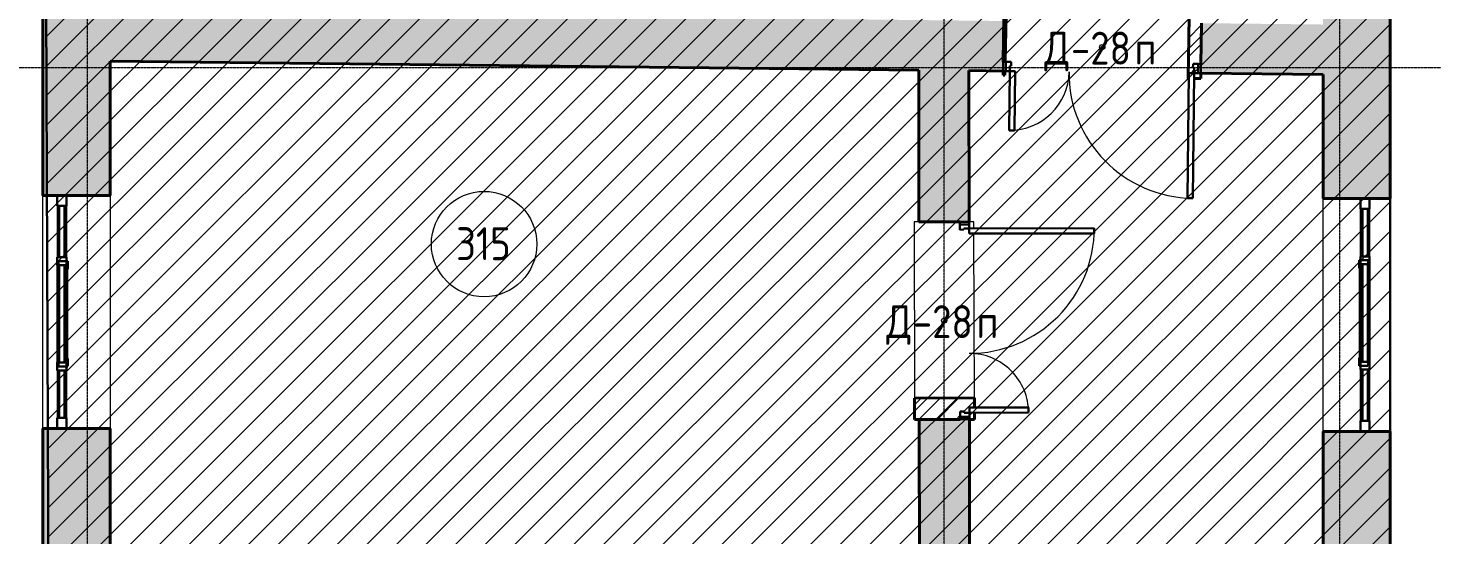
# Model space of a CAD drawing. Header units: millimetres. Extents: x -11886 to 379896, y -8130 to 47743.
# Drawn here: x 209586 to 220237, y 33456 to 37305 of the extents above; entities that cross this region are included whole.
import ezdxf

# ---------------------------------------------------------------- set-up
doc = ezdxf.new("R2010")
doc.units = ezdxf.units.MM
for name, pattern in [('ADSK_Линия сетки', [25, 20, -2.5, 0, -2.5]), ('ADSK_Сверху', [4.5, 3, -1.5]), ('ADSK_Снесено', [4.5, 3, -1.5])]:
    doc.linetypes.add(name, pattern=pattern)
for name, color, linetype, lineweight, true_color in [('_ Окна', 5, 'Continuous', 30, 0x0000ff), ('Витраж', 5, 'Continuous', 18, 0x0000ff), ('Двери', 5, 'Continuous', 18, 0x0000ff), ('Окна', 5, 'Continuous', 18, 0x0000ff), ('Панели витража', 5, 'Continuous', 18, 0x0000ff), ('Стены внутренние', 5, 'Continuous', 18, 0x0000ff), ('Стены наружные', 1, 'ADSK_Снесено', 18, 0xff0000)]:
    doc.layers.add(name, color=color, linetype=linetype, lineweight=lineweight, true_color=true_color)
for name, color, linetype, lineweight in [('Марки дверей', 7, 'Continuous', 20), ('Марки помещений', 7, 'Continuous', 20), ('Оси', 7, 'Continuous', 9), ('Стены', 7, 'Continuous', 18), ('Стены разрез', 7, 'Continuous', 40)]:
    doc.layers.add(name, color=color, linetype=linetype, lineweight=lineweight)
doc.styles.add('GOST Common_2', font='GOST_Common.ttf', dxfattribs={"width": 0.9, "height": 250})
pattern_1 = [(45, (0, 0), (-70.71068, 70.71068), [])]

# ---------------------------------------------------------------- blocks, each defined once
blk = doc.blocks.new('Прямоугольный импост - 70х20_60мм-1426885-03 План 3-го этажа')
at = {"layer": 'Витраж', "color": 161, "linetype": 'ADSK_Сверху', "true_color": 0xaaaaff}
for p, q in [((-5976, 19885), (-6046, 19885)), ((-6046, 19805), (-6046, 19885)), ((-5976, 19805), (-5976, 19885)), ((-6046, 19385), (-6046, 19415)), ((-5976, 19385), (-5976, 19415))]:
    blk.add_line(p, q, dxfattribs=at)
blk = doc.blocks.new('Прямоугольный импост - 70х20_60мм-1424482-03 План 3-го этажа')
at = {"layer": 'Витраж', "color": 161, "linetype": 'ADSK_Сверху', "true_color": 0xaaaaff}
for p, q in [((-80, 35), (0, 35)), ((0, 35), (0, -35)), ((0, -35), (-80, -35))]:
    blk.add_line(p, q, dxfattribs=at)
blk = doc.blocks.new('Прямоугольный импост - 70х20_60мм-1424483-03 План 3-го этажа')
at = {"layer": 'Витраж', "color": 161, "linetype": 'ADSK_Сверху', "true_color": 0xaaaaff}
for p, q in [((0, 35), (-80, 35)), ((0, -35), (0, 35)), ((-80, -35), (0, -35))]:
    blk.add_line(p, q, dxfattribs=at)
blk = doc.blocks.new('Прямоугольный импост - 70х20_60мм-1225850-03 План 3-го этажа')
at = {"layer": 'Витраж', "color": 161, "linetype": 'ADSK_Сверху', "true_color": 0xaaaaff}
for p, q in [((-6172, 27281), (-6172, 27311)), ((-6102, 27281), (-6102, 27311)), ((-6172, 26511), (-6172, 26541)), ((-6102, 26511), (-6102, 26541))]:
    blk.add_line(p, q, dxfattribs=at)
blk = doc.blocks.new('Витраж-тент со смещением вовне - 60мм 30 сдвиг-1466943-03 План 3-го этажа')
at = {"layer": '_ Окна', "color": 161, "linetype": 'ADSK_Сверху', "true_color": 0xaaaaff}
for p, q in [((-400, 25), (-400, -45)), ((-400, 25), (-370, 25)), ((-400, -45), (-400, 25)), ((400, 25), (370, 25)), ((400, -45), (400, 25)), ((400, -45), (400, 25)), ((-340, -45), (-400, -45)), ((-340, -35), (-340, -45)), ((340, -35), (340, -45)), ((340, -45), (400, -45))]:
    blk.add_line(p, q, dxfattribs=at)
at = {"layer": 'Окна', "color": 161, "linetype": 'ADSK_Сверху', "true_color": 0xaaaaff}
blk.add_line((-340, -45), (340, -45), dxfattribs=at)
blk = doc.blocks.new('Прямоугольный импост - 70х20_60мм-1225113-03 План 3-го этажа')
at = {"layer": 'Витраж', "color": 161, "linetype": 'ADSK_Сверху', "true_color": 0xaaaaff}
for p, q in [((41024, 2342), (40994, 2342)), ((41024, 2272), (40994, 2272)), ((41464, 2342), (41384, 2342)), ((41464, 2272), (41384, 2272)), ((41464, 2272), (41464, 2342))]:
    blk.add_line(p, q, dxfattribs=at)
blk = doc.blocks.new('Прямоугольный импост - 70х60мм-1424480-03 План 3-го этажа')
at = {"layer": 'Витраж', "color": 161, "linetype": 'ADSK_Сверху', "true_color": 0xaaaaff}
for p, q in [((-30, 35), (30, 35)), ((30, -35), (-30, -35))]:
    blk.add_line(p, q, dxfattribs=at)
blk = doc.blocks.new('Прямоугольный импост - 70х60мм-1225009-03 План 3-го этажа')
at = {"layer": 'Витраж', "color": 161, "linetype": 'ADSK_Сверху', "true_color": 0xaaaaff}
for p, q in [((41024, 2342), (41024, 2272)), ((41384, 2342), (41024, 2342)), ((41384, 2272), (41024, 2272)), ((41384, 2272), (41384, 2342))]:
    blk.add_line(p, q, dxfattribs=at)
blk = doc.blocks.new('Прямоугольный импост - 70х60мм-1426887-03 План 3-го этажа')
at = {"layer": 'Витраж', "color": 161, "linetype": 'ADSK_Сверху', "true_color": 0xaaaaff}
for p, q in [((-5976, 19805), (-6046, 19805)), ((-6046, 19415), (-6046, 19805)), ((-5976, 19415), (-5976, 19805)), ((-6046, 19415), (-5976, 19415))]:
    blk.add_line(p, q, dxfattribs=at)
blk = doc.blocks.new('Прямоугольный импост - 70х60мм-1229542-03 План 3-го этажа')
at = {"layer": 'Витраж', "color": 161, "linetype": 'ADSK_Сверху', "true_color": 0xaaaaff}
for p, q in [((-6102, 27281), (-6172, 27281)), ((-6172, 26541), (-6172, 27281)), ((-6102, 26541), (-6102, 27281)), ((-6172, 26541), (-6102, 26541))]:
    blk.add_line(p, q, dxfattribs=at)
blk = doc.blocks.new('Системная панель - _AR_Стекло_40мм_привязка по центру-V80-03 План 3-го этажа')
at = {"layer": 'Панели витража', "lineweight": 30}
for p, q in [((180, 20), (-180, 20)), ((-180, 20), (-180, -20)), ((180, -20), (180, 20)), ((-180, -20), (180, -20))]:
    blk.add_line(p, q, dxfattribs=at)
blk = doc.blocks.new('Прямоугольный импост - 70х40_60мм-V10-03 План 3-го этажа')
at = {"layer": 'Витраж'}
for p, q in [((41024, 2342), (41384, 2342)), ((41024, 2272), (41384, 2272))]:
    blk.add_line(p, q, dxfattribs=at)
blk = doc.blocks.new('Прямоугольный импост - 70х20_60мм-V81-03 План 3-го этажа')
at = {"layer": 'Витраж', "lineweight": 30}
for p, q in [((-80, 35), (0, 35)), ((-80, -35), (-80, 35)), ((0, 35), (0, -35)), ((0, -35), (-80, -35))]:
    blk.add_line(p, q, dxfattribs=at)
blk = doc.blocks.new('Прямоугольный импост - 70х20_60мм-V82-03 План 3-го этажа')
at = {"layer": 'Витраж', "lineweight": 30}
for p, q in [((0, 35), (-80, 35)), ((-80, 35), (-80, -35)), ((0, -35), (0, 35)), ((-80, -35), (0, -35))]:
    blk.add_line(p, q, dxfattribs=at)
blk = doc.blocks.new('Системная панель - _AR_Стекло_40мм_привязка по центру-V83-03 План 3-го этажа')
at = {"layer": 'Панели витража', "lineweight": 30}
for p, q in [((195, 20), (-195, 20)), ((-195, 20), (-195, -20)), ((195, -20), (195, 20)), ((-195, -20), (195, -20))]:
    blk.add_line(p, q, dxfattribs=at)
blk = doc.blocks.new('Прямоугольный импост - 70х40_60мм-1426886-03 План 3-го этажа')
at = {"layer": 'Витраж'}
for p, q in [((-6046, 19805), (-6046, 19415)), ((-5976, 19805), (-5976, 19415))]:
    blk.add_line(p, q, dxfattribs=at)
blk = doc.blocks.new('Системная панель - _AR_Стекло_40мм_привязка по центру-1225896-03 План 3-го этажа')
at = {"layer": 'Панели витража', "lineweight": 30}
for p, q in [((370, 20), (-370, 20)), ((-370, 20), (-370, -20)), ((370, -20), (370, 20)), ((-370, -20), (370, -20))]:
    blk.add_line(p, q, dxfattribs=at)
blk = doc.blocks.new('Прямоугольный импост - 70х40_60мм-1229684-03 План 3-го этажа')
at = {"layer": 'Витраж'}
for p, q in [((-6172, 27281), (-6172, 26541)), ((-6102, 27281), (-6102, 26541))]:
    blk.add_line(p, q, dxfattribs=at)
blk = doc.blocks.new('Прямоугольный импост - 70х60мм-V85-03 План 3-го этажа')
at = {"layer": 'Витраж', "lineweight": 30}
for p, q in [((-30, 35), (30, 35)), ((-30, -35), (-30, 35)), ((30, 35), (30, -35)), ((30, -35), (-30, -35))]:
    blk.add_line(p, q, dxfattribs=at)
blk = doc.blocks.new('Системная панель - _AR_Стекло_40мм_привязка по центру-V97-03 План 3-го этажа')
at = {"layer": 'Панели витража', "lineweight": 30}
for p, q in [((180, 20), (-180, 20)), ((-180, 20), (-180, -20)), ((180, -20), (180, 20)), ((-180, -20), (180, -20))]:
    blk.add_line(p, q, dxfattribs=at)
blk = doc.blocks.new('Прямоугольный импост - 70х20_60мм-V98-03 План 3-го этажа')
at = {"layer": 'Витраж', "lineweight": 30}
for p, q in [((-80, 35), (0, 35)), ((-80, -35), (-80, 35)), ((0, 35), (0, -35)), ((0, -35), (-80, -35))]:
    blk.add_line(p, q, dxfattribs=at)
blk = doc.blocks.new('Прямоугольный импост - 70х20_60мм-V99-03 План 3-го этажа')
at = {"layer": 'Витраж', "lineweight": 30}
for p, q in [((0, 35), (-80, 35)), ((-80, 35), (-80, -35)), ((0, -35), (0, 35)), ((-80, -35), (0, -35))]:
    blk.add_line(p, q, dxfattribs=at)
blk = doc.blocks.new('Системная панель - _AR_Стекло_40мм_привязка по центру-V100-03 План 3-го этажа')
at = {"layer": 'Панели витража', "lineweight": 30}
for p, q in [((195, 20), (-195, 20)), ((-195, 20), (-195, -20)), ((195, -20), (195, 20)), ((-195, -20), (195, -20))]:
    blk.add_line(p, q, dxfattribs=at)
blk = doc.blocks.new('Системная панель - _AR_Стекло_40мм_привязка по центру-V101-03 План 3-го этажа')
at = {"layer": 'Панели витража', "lineweight": 30}
for p, q in [((370, 20), (-370, 20)), ((-370, 20), (-370, -20)), ((370, -20), (370, 20)), ((-370, -20), (370, -20))]:
    blk.add_line(p, q, dxfattribs=at)
blk = doc.blocks.new('Прямоугольный импост - 70х40_60мм-V103-03 План 3-го этажа')
at = {"layer": 'Витраж'}
for p, q in [((3723, 30620), (3723, 31360)), ((3793, 30620), (3793, 31360))]:
    blk.add_line(p, q, dxfattribs=at)
blk = doc.blocks.new('Прямоугольный импост - 70х60мм-V102-03 План 3-го этажа')
at = {"layer": 'Витраж', "lineweight": 30}
for p, q in [((-30, 35), (30, 35)), ((-30, -35), (-30, 35)), ((30, 35), (30, -35)), ((30, -35), (-30, -35))]:
    blk.add_line(p, q, dxfattribs=at)
blk = doc.blocks.new('Новые проёмы 3 этаж - Новые проёмы 3 этаж-1676495-03 План 3-го этажа')
at = {"layer": 'Стены'}
h = blk.add_hatch(dxfattribs=at)
h.set_pattern_fill('FP_4', color=256, style=0, pattern_type=2)
h.set_pattern_definition(pattern_1)
h.paths.add_polyline_path([(2506, 36771), (2506, 36812), (2456, 36812), (2456, 36772), (2486, 36772)])
h.paths.add_polyline_path([(2416, 36773), (2416, 36813), (2456, 36813), (2456, 36853), (2447, 36853), (2447, 36883), (2507, 36882), (2510, 37192), (2453, 37193), (2453, 37240), (2418, 37239), (2409, 36773)])
h.paths.add_polyline_path([(1020, 36798), (1020, 36829), (1006, 36829), (1006, 36798), (1010, 36798)])
h.paths.add_polyline_path([(1022, 36899), (1028, 37256), (1011, 37256), (1007, 36899), (1011, 36899)])
h = blk.add_hatch(dxfattribs=at)
h.set_pattern_fill('FP_4', color=256, style=0, pattern_type=2)
h.set_pattern_definition(pattern_1)
h.paths.add_polyline_path([(334, 34184), (680, 34184), (680, 34244), (710, 34244), (710, 34234), (750, 34234), (750, 34274), (790, 34275), (789, 34347), (334, 34344)])
h.paths.add_polyline_path([(750, 34184), (790, 34184), (789, 34234), (750, 34234), (750, 34204)])
for p, q in [((678, 35684), (332, 35683)), ((332, 35683), (334, 34344)), ((783, 35685), (748, 35684)), ((784, 35634), (783, 35685)), ((789, 34347), (784, 35594))]:
    blk.add_line(p, q, dxfattribs=at)
at = {"layer": 'Стены разрез'}
for p, q in [((1011, 37256), (1007, 36899)), ((1022, 36899), (1028, 37256)), ((2418, 37240), (2409, 36773)), ((2507, 36882), (2510, 37192)), ((1006, 36829), (1006, 36798)), ((1006, 36798), (1020, 36798)), ((1020, 36798), (1020, 36829)), ((2409, 36773), (2416, 36773)), ((2456, 36772), (2506, 36771)), ((2506, 36771), (2506, 36812)), ((789, 34347), (334, 34344)), ((334, 34344), (334, 34184)), ((790, 34274), (789, 34347)), ((790, 34184), (790, 34234)), ((334, 34184), (680, 34184)), ((750, 34184), (790, 34184))]:
    blk.add_line(p, q, dxfattribs=at)
blk = doc.blocks.new('AC_Дверь_Двупольная - Д-28п 1500х2200h-2039725-03 План 3-го этажа')
at = {"layer": 'Двери', "lineweight": 30}
for p, q in [((-700, 1140), (-660, 1140)), ((-700, 190), (-700, 1140)), ((-660, 1140), (-660, 190)), ((700, 640), (660, 640)), ((660, 640), (660, 190)), ((700, 190), (700, 640)), ((-750, 190), (-730, 190)), ((-750, 120), (-750, 190)), ((-730, 120), (-750, 120)), ((-730, 190), (-700, 190)), ((-730, 120), (-730, 190)), ((-730, 190), (-730, 120)), ((-690, 120), (-730, 120)), ((-660, 190), (-700, 190)), ((-700, 190), (-700, 150)), ((-700, 150), (-690, 150)), ((-690, 150), (-690, 120)), ((660, 190), (700, 190)), ((700, 150), (690, 150)), ((690, 150), (690, 120)), ((690, 120), (730, 120)), ((730, 190), (700, 190)), ((700, 190), (700, 150)), ((730, 120), (730, 190)), ((750, 190), (730, 190)), ((730, 190), (730, 120)), ((730, 120), (750, 120)), ((750, 120), (750, 190))]:
    blk.add_line(p, q, dxfattribs=at)
at = {"layer": 'Двери'}
for centre, radius, start, end in [((-700, 190), 950, 360, 90), ((700, 190), 450, 90, 180)]:
    blk.add_arc(centre, radius, start, end, dxfattribs=at)
blk = doc.blocks.new('AC_Дверь_Двупольная - Д-28п 1500х2200h-V209-03 План 3-го этажа')
at = {"layer": 'Двери', "lineweight": 30}
for p, q in [((-700, 1140), (-660, 1140)), ((-700, 190), (-700, 1140)), ((-660, 1140), (-660, 190)), ((700, 640), (660, 640)), ((660, 640), (660, 190)), ((700, 190), (700, 640)), ((-750, 190), (-730, 190)), ((-750, 120), (-750, 190)), ((-730, 120), (-750, 120)), ((-730, 190), (-700, 190)), ((-730, 120), (-730, 190)), ((-730, 190), (-730, 120)), ((-690, 120), (-730, 120)), ((-660, 190), (-700, 190)), ((-700, 190), (-700, 150)), ((-700, 150), (-690, 150)), ((-690, 150), (-690, 120)), ((660, 190), (700, 190)), ((700, 150), (690, 150)), ((690, 150), (690, 120)), ((690, 120), (730, 120)), ((730, 190), (700, 190)), ((700, 190), (700, 150)), ((730, 120), (730, 190)), ((750, 190), (730, 190)), ((730, 190), (730, 120)), ((730, 120), (750, 120)), ((750, 120), (750, 190))]:
    blk.add_line(p, q, dxfattribs=at)
at = {"layer": 'Двери'}
for centre, radius, start, end in [((-700, 190), 950, 360, 90), ((700, 190), 450, 90, 180)]:
    blk.add_arc(centre, radius, start, end, dxfattribs=at)
blk = doc.blocks.new('ADSK_Марка_Помещение_ОдноЗначение - Номер-247393-03 План 3-го этажа')
at = {"layer": 'Марки помещений'}
blk.add_circle((0, 0), 4, dxfattribs=at)
blk = doc.blocks.new('ADSK_Марка_Дверь - Типоразмер_ADSK_Марка-58376-03 План 3-го этажа')
at = {"layer": 'Марки дверей', "lineweight": 9}
blk.add_circle((0, 0), 0.2, dxfattribs=at)

msp = doc.modelspace()

# ---------------------------------------------------------------- hatches: boundary and pattern name
at = {"lineweight": 13, "true_color": 0x636466, "transparency": 33554559}
h = msp.add_hatch(dxfattribs=at)
h.set_pattern_fill('ANSI31', color=251, scale=50)
h.set_pattern_definition([(45, (215977.25, 85026.59), (-112.2532, 112.2532), [])])
h.paths.add_polyline_path([(219920.75, 43878.87), (209698.5, 43878.87), (209836.21, 8679.25), (216748.38, 8679.25), (216748.38, 12721.22), (219362.47, 12721.22), (219358.89, 13231.22), (219307.35, 21068.63), (219920.75, 21068.63)])
at = {"layer": 'Стены внутренние', "true_color": 0xc0c0c0}
h = msp.add_hatch(color=9, dxfattribs=at)
h.paths.add_polyline_path([(219410.75, 36951.91), (219410.75, 37331.93), (218487.65, 37342.13), (218484.23, 36962.14), (219391.22, 36952.13)])
h.paths.add_polyline_path([(216983.54, 36978.72), (216987.74, 37358.7), (210208.5, 37433.58), (210208.5, 37053.56), (216724.82, 36981.58)])
h = msp.add_hatch(color=9, dxfattribs=at)
h.paths.add_polyline_path([(216748.17, 21070.99), (216739.69, 26430.39), (216359.69, 26429.79), (216368.17, 21070.99)])
h.paths.add_polyline_path([(216357.32, 27929.79), (216737.32, 27930.39), (216727.19, 34334.38), (216347.19, 34333.78), (216357.18, 28016.33)])
h.paths.add_polyline_path([(216344.82, 35833.78), (216724.82, 35834.54), (216723, 36981.6), (216343, 36985.8), (216344.82, 35834.54)])
at = {"layer": 'Стены наружные', "linetype": 'Continuous', "true_color": 0xc0c0c0}
h = msp.add_hatch(color=9, dxfattribs=at)
h.paths.add_polyline_path([(219920.75, 21068.63), (219920.75, 22173.15), (219410.75, 22173.15), (219410.75, 21068.63), (219687.38, 21068.63)])
h.paths.add_polyline_path([(219606.78, 23943.15), (219920.75, 23943.15), (219920.75, 26198.62), (219410.75, 26198.62), (219410.75, 23943.15), (219597.82, 23943.15)])
h.paths.add_polyline_path([(219920.75, 27968.62), (219920.75, 30239.62), (219410.75, 30239.62), (219410.75, 27968.62), (219592.83, 27968.62)])
h.paths.add_polyline_path([(219920.75, 32009.62), (219920.75, 34241.58), (219410.75, 34241.58), (219410.75, 32009.62), (219592.83, 32009.62)])
h.paths.add_polyline_path([(219541.25, 36011.58), (219920.75, 36011.58), (219920.75, 43878.87), (219410.75, 43878.87), (219410.75, 36011.58)])
h = msp.add_hatch(color=9, dxfattribs=at)
h.paths.add_polyline_path([(209836.21, 21135.08), (210208.5, 21135.08), (210208.5, 22259.26), (209698.5, 22259.26), (209698.5, 21135.08)])
h.paths.add_polyline_path([(210029.23, 24029.26), (210208.5, 24029.26), (210208.5, 26191.19), (209698.5, 26191.19), (209698.5, 24029.26)])
h.paths.add_polyline_path([(210208.5, 27961.19), (210208.5, 30218.98), (209698.5, 30218.98), (209698.5, 27961.19), (210043.37, 27961.19)])
h.paths.add_polyline_path([(210029.23, 31988.98), (210208.5, 31988.98), (210208.5, 34264.95), (209698.5, 34264.95), (209698.5, 31988.98)])
h.paths.add_polyline_path([(209698.5, 36034.95), (210208.5, 36034.95), (210208.5, 43368.87), (209698.5, 43368.87), (209698.5, 39633.31)])

# ---------------------------------------------------------------- linework, layer by layer
at = {"color": 251, "lineweight": 30, "true_color": 0x636466}
msp.add_lwpolyline([(216267.75, 8679.25), (209836.21, 8679.25), (209698.5, 43878.87), (219920.75, 43878.87), (219920.75, 21068.63), (219307.35, 21068.63), (219358.89, 13231.22)], dxfattribs=at)
at = {"layer": 'Оси', "linetype": 'ADSK_Линия сетки'}
for p, q in [((210037.16, -5309.21), (210037.16, 44571.85)), ((216537.16, -5309.21), (216537.16, 44571.85)), ((219537.16, -5309.21), (219537.16, 44571.85)), ((204891.03, 37006.79), (273118.97, 37006.79))]:
    msp.add_line(p, q, dxfattribs=at)
at = {"layer": 'Стены внутренние', "color": 18, "lineweight": 40, "true_color": 0x000000}
for p, q in [((216984.32, 37048.72), (216987.74, 37358.7)), ((218487.65, 37342.13), (218484.23, 37032.15)), ((210208.5, 37053.56), (216343, 36985.8)), ((216343, 36985.8), (216344.82, 35833.78)), ((216723, 36981.6), (216983.54, 36978.72)), ((216724.82, 35834.38), (216723, 36981.6)), ((218483.45, 36962.15), (219410.75, 36951.91)), ((216344.82, 35833.78), (216654.82, 35834.27)), ((216657.19, 34334.27), (216347.19, 34333.78)), ((216347.19, 34333.78), (216356.39, 28516.83)), ((216737.32, 27930.39), (216727.19, 34334.38))]:
    msp.add_line(p, q, dxfattribs=at)
at = {"layer": 'Стены наружные', "color": 18, "linetype": 'Continuous', "lineweight": 40, "true_color": 0x000000}
for p, q in [((209698.5, 43878.87), (209698.5, 36034.95)), ((219920.75, 36011.58), (219920.75, 43878.87)), ((210208.5, 36034.95), (210208.5, 37053.56)), ((219410.75, 36951.91), (219410.75, 36011.58)), ((209698.5, 36034.95), (210208.5, 36034.95)), ((219410.75, 36011.58), (219920.75, 36011.58)), ((209698.5, 34264.95), (209698.5, 31988.98)), ((210208.5, 34264.95), (209698.5, 34264.95)), ((210208.5, 31988.98), (210208.5, 34264.95)), ((219920.75, 34241.58), (219410.75, 34241.58)), ((219410.75, 34241.58), (219410.75, 32009.62)), ((219920.75, 32009.62), (219920.75, 34241.58))]:
    msp.add_line(p, q, dxfattribs=at)
at = {"layer": 'Стены наружные', "color": 18, "linetype": 'Continuous', "true_color": 0x000000}
for p, q in [((209698.5, 34264.95), (209698.5, 36034.95)), ((210208.5, 36034.95), (210208.5, 34264.95)), ((219410.75, 34241.58), (219410.75, 36011.58)), ((219920.75, 36011.58), (219920.75, 34241.58))]:
    msp.add_line(p, q, dxfattribs=at)

# ---------------------------------------------------------------- block references
at = {"layer": '_ Окна', "color": 161, "linetype": 'ADSK_Сверху', "true_color": 0xaaaaff}
for p, rotation in [((209842.63, 35134.95), 89.99999999999993), ((219729.16, 35141.58), 269.9999999999995)]:
    msp.add_blockref('Витраж-тент со смещением вовне - 60мм 30 сдвиг-1466943-03 План 3-го этажа', p, dxfattribs=dict(at, rotation=rotation))
at = {"layer": 'Витраж', "color": 161, "linetype": 'ADSK_Сверху', "true_color": 0xaaaaff}
for name, p in [('Прямоугольный импост - 70х20_60мм-1426885-03 План 3-го этажа', (215853.81, 16149.76)), ('Прямоугольный импост - 70х60мм-1426887-03 План 3-го этажа', (215853.81, 16149.76)), ('Прямоугольный импост - 70х20_60мм-1225850-03 План 3-го этажа', (215979.21, 8223.77)), ('Прямоугольный импост - 70х60мм-1229542-03 План 3-го этажа', (215979.21, 8223.77))]:
    msp.add_blockref(name, p, dxfattribs=at)
at = {"layer": 'Витраж', "color": 161, "linetype": 'ADSK_Сверху', "true_color": 0xaaaaff, "extrusion": (0, 0, -1)}
for name, p, rotation in [('Прямоугольный импост - 70х20_60мм-1424482-03 План 3-го этажа', (-209842.63, 36034.95), 90.00000000000007), ('Прямоугольный импост - 70х60мм-1424480-03 План 3-го этажа', (-209842.63, 35534.95), 90.00000000000007), ('Прямоугольный импост - 70х60мм-1424480-03 План 3-го этажа', (-219729.16, 35541.58), 270.0000000000004), ('Прямоугольный импост - 70х60мм-1424480-03 План 3-го этажа', (-209842.63, 34734.95), 90.00000000000007), ('Прямоугольный импост - 70х60мм-1424480-03 План 3-го этажа', (-219729.16, 34741.58), 270.0000000000004), ('Прямоугольный импост - 70х20_60мм-1424482-03 План 3-го этажа', (-219729.16, 34241.58), 270.0000000000004)]:
    msp.add_blockref(name, p, dxfattribs=dict(at, rotation=rotation))
at = {"layer": 'Витраж', "extrusion": (0, 0, -1)}
for name, p, rotation in [('Прямоугольный импост - 70х20_60мм-V81-03 План 3-го этажа', (-209842.63, 36034.95), 90.00000000000007), ('Прямоугольный импост - 70х60мм-V85-03 План 3-го этажа', (-209842.63, 35534.95), 90.00000000000007), ('Прямоугольный импост - 70х60мм-V102-03 План 3-го этажа', (-219729.16, 35541.58), 270.0000000000004), ('Прямоугольный импост - 70х60мм-V85-03 План 3-го этажа', (-209842.63, 34734.95), 90.00000000000007), ('Прямоугольный импост - 70х60мм-V102-03 План 3-го этажа', (-219729.16, 34741.58), 270.0000000000004), ('Прямоугольный импост - 70х20_60мм-V98-03 План 3-го этажа', (-219729.16, 34241.58), 270.0000000000004)]:
    msp.add_blockref(name, p, dxfattribs=dict(at, rotation=rotation))
at = {"layer": 'Витраж', "color": 161, "linetype": 'ADSK_Сверху', "true_color": 0xaaaaff}
for name, p, rotation in [('Прямоугольный импост - 70х20_60мм-1424483-03 План 3-го этажа', (219729.16, 36011.58), 89.99999999999957), ('Прямоугольный импост - 70х20_60мм-1225113-03 План 3-го этажа', (222035.83, -5452.52), 89.99999999999955), ('Прямоугольный импост - 70х60мм-1225009-03 План 3-го этажа', (222035.83, -5452.52), 89.99999999999955), ('Прямоугольный импост - 70х20_60мм-1225850-03 План 3-го этажа', (213592.58, 62052.77), 180), ('Прямоугольный импост - 70х60мм-1229542-03 План 3-го этажа', (213592.58, 62052.77), 180), ('Прямоугольный импост - 70х20_60мм-1225113-03 План 3-го этажа', (207535.95, 75729.05), 269.9999999999998), ('Прямоугольный импост - 70х20_60мм-1426885-03 План 3-го этажа', (213717.98, 54126.77), 180), ('Прямоугольный импост - 70х60мм-1225009-03 План 3-го этажа', (207535.95, 75729.05), 269.9999999999998), ('Прямоугольный импост - 70х60мм-1426887-03 План 3-го этажа', (213717.98, 54126.77), 180), ('Прямоугольный импост - 70х20_60мм-1424483-03 План 3-го этажа', (209842.63, 34264.95), 269.9999999999999)]:
    msp.add_blockref(name, p, dxfattribs=dict(at, rotation=rotation))
at = {"layer": 'Витраж'}
for name, p, rotation in [('Прямоугольный импост - 70х20_60мм-V99-03 План 3-го этажа', (219729.16, 36011.58), 89.99999999999957), ('Прямоугольный импост - 70х40_60мм-V10-03 План 3-го этажа', (222035.83, -5452.52), 89.99999999999955), ('Прямоугольный импост - 70х40_60мм-V10-03 План 3-го этажа', (207535.95, 75729.05), 269.9999999999998), ('Прямоугольный импост - 70х40_60мм-1426886-03 План 3-го этажа', (213717.98, 54126.77), 180), ('Прямоугольный импост - 70х20_60мм-V82-03 План 3-го этажа', (209842.63, 34264.95), 269.9999999999999)]:
    msp.add_blockref(name, p, dxfattribs=dict(at, rotation=rotation))
for name, p in [('Прямоугольный импост - 70х40_60мм-1426886-03 План 3-го этажа', (215853.81, 16149.76)), ('Прямоугольный импост - 70х40_60мм-1229684-03 План 3-го этажа', (215979.21, 8223.77)), ('Прямоугольный импост - 70х40_60мм-V103-03 План 3-го этажа', (215970.84, 4151.96))]:
    msp.add_blockref(name, p, dxfattribs=at)
at = {"layer": 'Двери'}
for name, p, rotation in [('AC_Дверь_Двупольная - Д-28п 1500х2200h-2039725-03 План 3-го этажа', (217735.6, 37160.42), 179.3671563157863), ('AC_Дверь_Двупольная - Д-28п 1500х2200h-V209-03 План 3-го этажа', (216536, 35084.08), 270.0906122456597)]:
    msp.add_blockref(name, p, dxfattribs=dict(at, rotation=rotation))
at = {"layer": 'Марки дверей', "xscale": 99.99999999999993, "yscale": 99.99999999999993, "zscale": 99.99999999999993}
for p in [(217735.6, 37160.42), (216536, 35084.08)]:
    msp.add_blockref('ADSK_Марка_Дверь - Типоразмер_ADSK_Марка-58376-03 План 3-го этажа', p, dxfattribs=at)
at = {"layer": 'Марки помещений', "xscale": 99.99999999999993, "yscale": 99.99999999999993, "zscale": 99.99999999999993}
msp.add_blockref('ADSK_Марка_Помещение_ОдноЗначение - Номер-247393-03 План 3-го этажа', (213045.4, 35664.96), dxfattribs=at)
at = {"layer": 'Панели витража'}
for name, p, rotation in [('Системная панель - _AR_Стекло_40мм_привязка по центру-V83-03 План 3-го этажа', (209842.63, 35759.95), 89.99999999999993), ('Системная панель - _AR_Стекло_40мм_привязка по центру-V97-03 План 3-го этажа', (219729.16, 35751.58), 269.9999999999995), ('Системная панель - _AR_Стекло_40мм_привязка по центру-1225896-03 План 3-го этажа', (209842.63, 35134.95), 89.99999999999993), ('Системная панель - _AR_Стекло_40мм_привязка по центру-V101-03 План 3-го этажа', (219729.16, 35141.58), 269.9999999999995), ('Системная панель - _AR_Стекло_40мм_привязка по центру-V80-03 План 3-го этажа', (209842.63, 34524.95), 89.99999999999993), ('Системная панель - _AR_Стекло_40мм_привязка по центру-V100-03 План 3-го этажа', (219729.16, 34516.58), 269.9999999999995)]:
    msp.add_blockref(name, p, dxfattribs=dict(at, rotation=rotation))
at = {"layer": 'Стены'}
msp.add_blockref('Новые проёмы 3 этаж - Новые проёмы 3 этаж-1676495-03 План 3-го этажа', (215977.25, 150), dxfattribs=at)

# ---------------------------------------------------------------- texts
at = {"layer": 'Марки дверей', "lineweight": 9, "char_height": 250, "attachment_point": 1, "style": 'GOST Common_2'}
for s, insert, width in [('-28', (217498.17, 37277.44), 584.4302), ('\\fGOST Common|b0|i0|c204|p34|;\\W.9;Д', (217295.77, 37277.44), 245.3164), ('\\fGOST Common|b0|i0|c204|p34|;\\W.9;п', (217980.38, 37277.44), 194.8101), ('\\fGOST Common|b0|i0|c204|p34|;\\W.9;Д', (216096.18, 35201.09), 245.3164), ('-28', (216298.58, 35201.09), 584.4302), ('\\fGOST Common|b0|i0|c204|p34|;\\W.9;п', (216780.78, 35201.09), 194.8101)]:
    msp.add_mtext(s, dxfattribs=dict(at, insert=insert, width=width))
at = {"layer": 'Марки помещений', "lineweight": 9, "insert": (212832.99, 35792.68), "char_height": 250, "width": 526.7087, "attachment_point": 1, "style": 'GOST Common_2'}
msp.add_mtext('315', dxfattribs=at)

doc.saveas('drawing.dxf')
